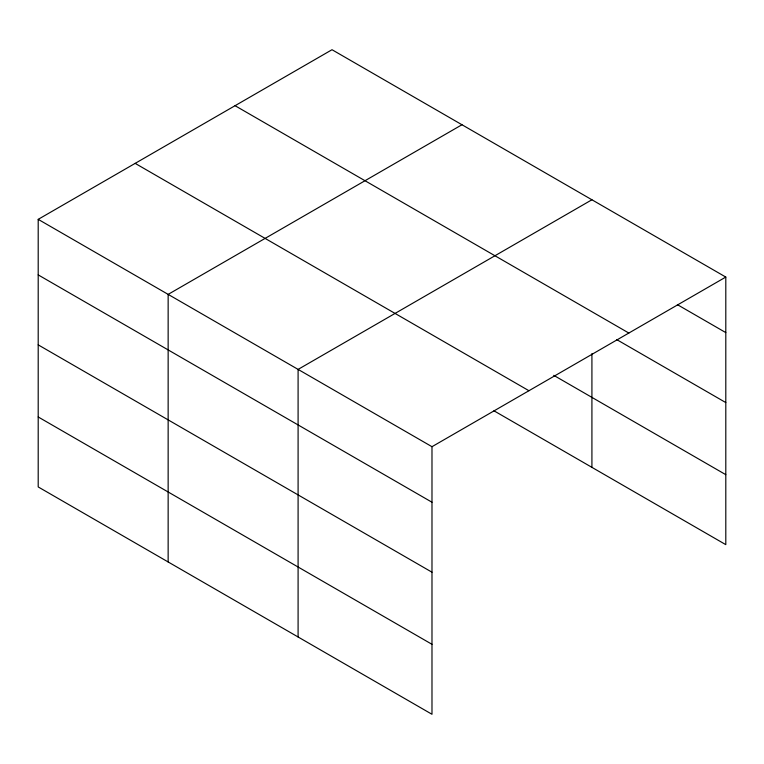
<?xml version="1.0" encoding="UTF-8"?>
<svg xmlns="http://www.w3.org/2000/svg" width="764" height="764" viewBox="0 0 764 764"><rect width="100%" height="100%" fill="white"/><g stroke="black" fill="none" stroke-linecap="round" stroke-linejoin="round"><path stroke-width="1.15" d="M38.2 219.354L431.985 446.701L431.985 714.283L38.2 486.935L38.2 219.354L332.015 49.717L725.8 277.065L725.8 544.646L493.936 410.784M461.972 124.742L168.147 294.379L168.147 561.96M591.919 199.767L298.094 369.404L298.094 636.985M431.985 446.701L725.8 277.065M677.391 304.655L725.8 332.598M235.064 105.699L628.839 333.047M616.634 339.55L725.8 402.571M553.757 375.344L725.8 474.673M135.161 163.372L528.936 390.719M38.2 274.887L431.985 502.234M38.2 344.86L431.985 572.207M38.2 416.963L431.985 644.31M591.919 353.646L591.919 467.348"/></g></svg>
